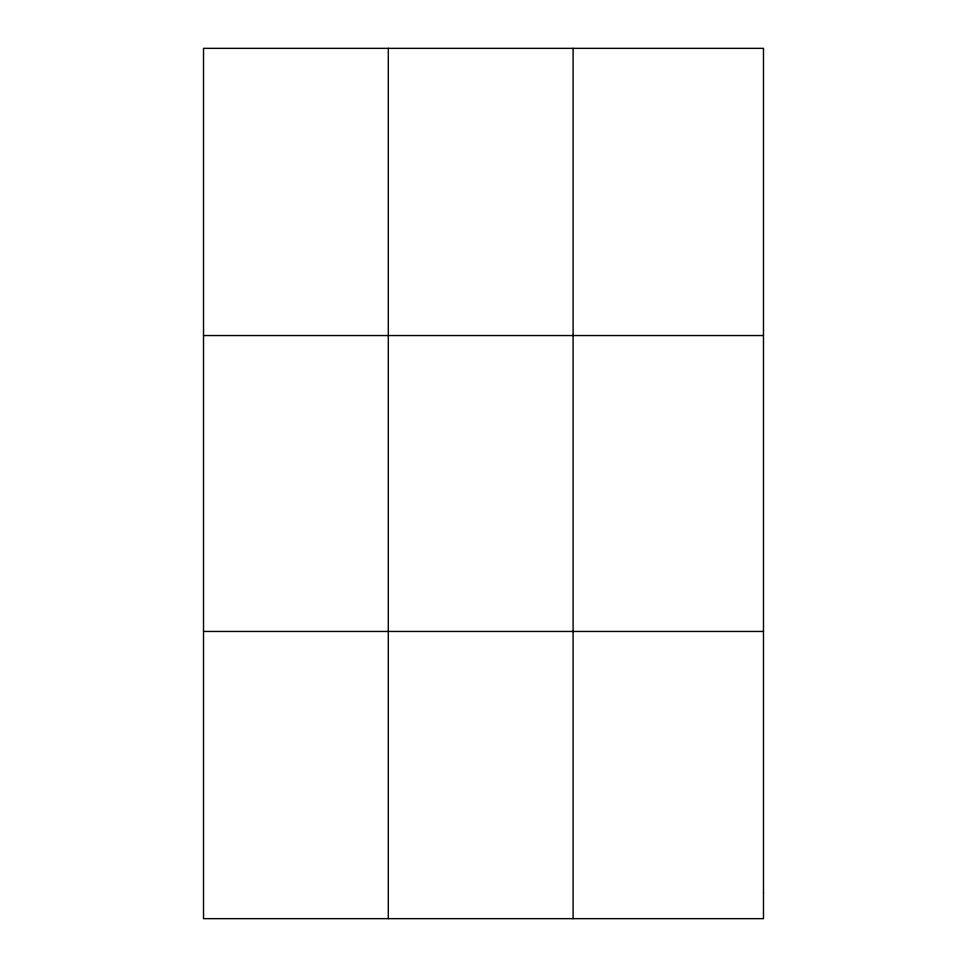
<?xml version="1.0" encoding="UTF-8"?>
<svg xmlns="http://www.w3.org/2000/svg" width="967" height="967" viewBox="0 0 967 967"><rect width="100%" height="100%" fill="white"/><g stroke="black" fill="none" stroke-linecap="round" stroke-linejoin="round"><path stroke-width="1.45" d="M388.311 48.35L388.311 918.65M573.093 48.35L573.093 918.65M203.517 335.549L763.483 335.549M203.517 631.451L763.483 631.451M763.483 892.541L763.483 918.65L203.517 918.65L203.517 48.35L763.483 48.35L763.483 892.541"/></g></svg>
